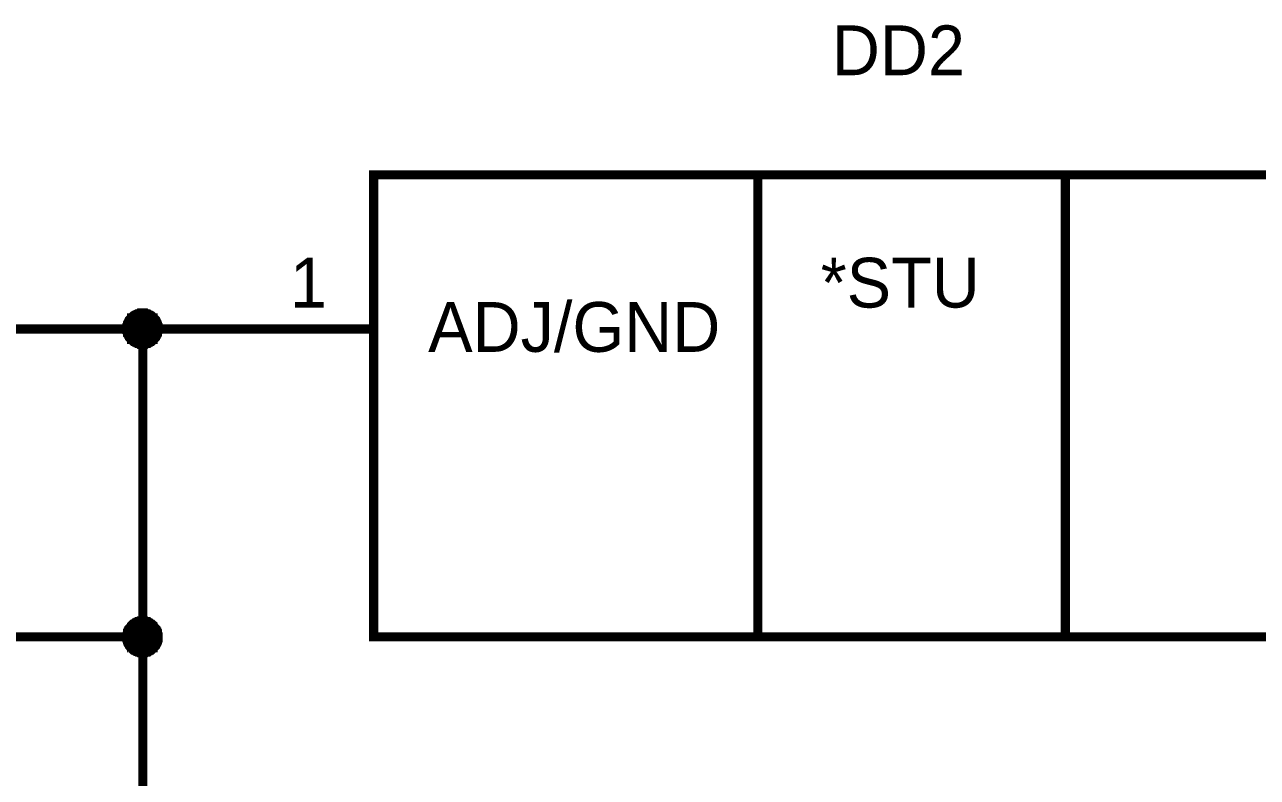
# Model space of a CAD drawing. Header units: millimetres. Extents: x 0 to 841, y 0 to 594.
# Drawn here: x 97.2 to 137.26, y 72.43 to 96.87 of the extents above; entities that cross this region are included whole.
import ezdxf

# ---------------------------------------------------------------- set-up
doc = ezdxf.new("R2010")
doc.units = ezdxf.units.MM
doc.layers.add('Sheet', color=255, linetype='Continuous')

msp = doc.modelspace()

# ---------------------------------------------------------------- linework, layer by layer
at = {"layer": 'Sheet', "const_width": 0.3}
msp.add_lwpolyline([(108.539, 91.993), (143.528, 91.993), (143.528, 76.99), (108.539, 76.99), (108.539, 91.993)], close=True, dxfattribs=at)
at = {"layer": 'Sheet'}
for points, const_width in [([(121.025, 91.993), (121.025, 76.99)], 0.3), ([(131.019, 91.993), (131.019, 76.99)], 0.3), ([(100.521, 86.984), (100.521, 87.007), (100.521, 87.029), (100.521, 87.074), (100.521, 87.097), (100.544, 87.119), (100.544, 87.142), (100.544, 87.164), (100.566, 87.186), (100.566, 87.209), (100.589, 87.231), (100.589, 87.254), (100.611, 87.276), (100.611, 87.299), (100.633, 87.321), (100.656, 87.344), (100.678, 87.344), (100.678, 87.366), (100.701, 87.389), (100.723, 87.411), (100.746, 87.411), (100.768, 87.434), (100.791, 87.434), (100.813, 87.456), (100.836, 87.456), (100.858, 87.478), (100.88, 87.478), (100.903, 87.478), (100.925, 87.501), (100.948, 87.501), (100.993, 87.501), (101.015, 87.501), (101.038, 87.501)], 0.3), ([(100.521, 86.984), (100.521, 87.007), (100.521, 87.029), (100.521, 87.074), (100.521, 87.097), (100.544, 87.119), (100.544, 87.142), (100.544, 87.164), (100.566, 87.186), (100.566, 87.209), (100.589, 87.231), (100.589, 87.254), (100.611, 87.276), (100.611, 87.299), (100.633, 87.321), (100.656, 87.344), (100.678, 87.344), (100.678, 87.366), (100.701, 87.389), (100.723, 87.411), (100.746, 87.411), (100.768, 87.434), (100.791, 87.434), (100.813, 87.456), (100.836, 87.456), (100.858, 87.478), (100.88, 87.478), (100.903, 87.478), (100.925, 87.501), (100.948, 87.501), (100.993, 87.501), (101.015, 87.501), (101.038, 87.501)], 0.3), ([(100.521, 86.984), (100.521, 87.007), (100.521, 87.029), (100.521, 87.074), (100.521, 87.097), (100.544, 87.119), (100.544, 87.142), (100.544, 87.164), (100.566, 87.186), (100.566, 87.209), (100.589, 87.231), (100.589, 87.254), (100.611, 87.276), (100.611, 87.299), (100.633, 87.321), (100.656, 87.344), (100.678, 87.344), (100.678, 87.366), (100.701, 87.389), (100.723, 87.411), (100.746, 87.411), (100.768, 87.434), (100.791, 87.434), (100.813, 87.456), (100.836, 87.456), (100.858, 87.478), (100.88, 87.478), (100.903, 87.478), (100.925, 87.501), (100.948, 87.501), (100.993, 87.501), (101.015, 87.501), (101.038, 87.501)], 0.3), ([(100.521, 86.984), (100.521, 87.007), (100.521, 87.029), (100.521, 87.074), (100.521, 87.097), (100.544, 87.119), (100.544, 87.142), (100.544, 87.164), (100.566, 87.186), (100.566, 87.209), (100.589, 87.231), (100.589, 87.254), (100.611, 87.276), (100.611, 87.299), (100.633, 87.321), (100.656, 87.344), (100.678, 87.344), (100.678, 87.366), (100.701, 87.389), (100.723, 87.411), (100.746, 87.411), (100.768, 87.434), (100.791, 87.434), (100.813, 87.456), (100.836, 87.456), (100.858, 87.478), (100.88, 87.478), (100.903, 87.478), (100.925, 87.501), (100.948, 87.501), (100.993, 87.501), (101.015, 87.501), (101.038, 87.501)], 0.3), ([(100.521, 86.984), (100.521, 87.007), (100.521, 87.029), (100.521, 87.074), (100.521, 87.097), (100.544, 87.119), (100.544, 87.142), (100.544, 87.164), (100.566, 87.186), (100.566, 87.209), (100.589, 87.231), (100.589, 87.254), (100.611, 87.276), (100.611, 87.299), (100.633, 87.321), (100.656, 87.344), (100.678, 87.344), (100.678, 87.366), (100.701, 87.389), (100.723, 87.411), (100.746, 87.411), (100.768, 87.434), (100.791, 87.434), (100.813, 87.456), (100.836, 87.456), (100.858, 87.478), (100.88, 87.478), (100.903, 87.478), (100.925, 87.501), (100.948, 87.501), (100.993, 87.501), (101.015, 87.501), (101.038, 87.501)], 0.0991), ([(100.521, 86.984), (100.521, 87.007), (100.521, 87.029), (100.521, 87.074), (100.521, 87.097), (100.544, 87.119), (100.544, 87.142), (100.544, 87.164), (100.566, 87.186), (100.566, 87.209), (100.589, 87.231), (100.589, 87.254), (100.611, 87.276), (100.611, 87.299), (100.633, 87.321), (100.656, 87.344), (100.678, 87.344), (100.678, 87.366), (100.701, 87.389), (100.723, 87.411), (100.746, 87.411), (100.768, 87.434), (100.791, 87.434), (100.813, 87.456), (100.836, 87.456), (100.858, 87.478), (100.88, 87.478), (100.903, 87.478), (100.925, 87.501), (100.948, 87.501), (100.993, 87.501), (101.015, 87.501), (101.038, 87.501)], 0.0991), ([(100.521, 86.984), (100.521, 87.007), (100.521, 87.029), (100.521, 87.074), (100.521, 87.097), (100.544, 87.119), (100.544, 87.142), (100.544, 87.164), (100.566, 87.186), (100.566, 87.209), (100.589, 87.231), (100.589, 87.254), (100.611, 87.276), (100.611, 87.299), (100.633, 87.321), (100.656, 87.344), (100.678, 87.344), (100.678, 87.366), (100.701, 87.389), (100.723, 87.411), (100.746, 87.411), (100.768, 87.434), (100.791, 87.434), (100.813, 87.456), (100.836, 87.456), (100.858, 87.478), (100.88, 87.478), (100.903, 87.478), (100.925, 87.501), (100.948, 87.501), (100.993, 87.501), (101.015, 87.501), (101.038, 87.501)], 0.0991), ([(100.521, 86.984), (100.521, 87.007), (100.521, 87.029), (100.521, 87.074), (100.521, 87.097), (100.544, 87.119), (100.544, 87.142), (100.544, 87.164), (100.566, 87.186), (100.566, 87.209), (100.589, 87.231), (100.589, 87.254), (100.611, 87.276), (100.611, 87.299), (100.633, 87.321), (100.656, 87.344), (100.678, 87.344), (100.678, 87.366), (100.701, 87.389), (100.723, 87.411), (100.746, 87.411), (100.768, 87.434), (100.791, 87.434), (100.813, 87.456), (100.836, 87.456), (100.858, 87.478), (100.88, 87.478), (100.903, 87.478), (100.925, 87.501), (100.948, 87.501), (100.993, 87.501), (101.015, 87.501), (101.038, 87.501)], 0.0991), ([(101.038, 87.501), (101.038, 87.501)], 0.3), ([(101.038, 87.501), (101.06, 87.501), (101.083, 87.501), (101.105, 87.501), (101.128, 87.501), (101.15, 87.478), (101.172, 87.478), (101.217, 87.478), (101.24, 87.456), (101.24, 87.456), (101.262, 87.434), (101.285, 87.434), (101.307, 87.411), (101.33, 87.411), (101.352, 87.389), (101.375, 87.366), (101.375, 87.344), (101.397, 87.344), (101.419, 87.321), (101.442, 87.299), (101.442, 87.276), (101.464, 87.254), (101.464, 87.231), (101.487, 87.209), (101.487, 87.186), (101.509, 87.164), (101.509, 87.142), (101.509, 87.119), (101.532, 87.097), (101.532, 87.074), (101.532, 87.029), (101.532, 87.007), (101.532, 86.984)], 0.3), ([(101.038, 87.501), (101.038, 87.501)], 0.3), ([(101.038, 87.501), (101.06, 87.501), (101.083, 87.501), (101.105, 87.501), (101.128, 87.501), (101.15, 87.478), (101.172, 87.478), (101.217, 87.478), (101.24, 87.456), (101.24, 87.456), (101.262, 87.434), (101.285, 87.434), (101.307, 87.411), (101.33, 87.411), (101.352, 87.389), (101.375, 87.366), (101.375, 87.344), (101.397, 87.344), (101.419, 87.321), (101.442, 87.299), (101.442, 87.276), (101.464, 87.254), (101.464, 87.231), (101.487, 87.209), (101.487, 87.186), (101.509, 87.164), (101.509, 87.142), (101.509, 87.119), (101.532, 87.097), (101.532, 87.074), (101.532, 87.029), (101.532, 87.007), (101.532, 86.984)], 0.3), ([(101.038, 87.501), (101.038, 87.501)], 0.3), ([(101.038, 87.501), (101.06, 87.501), (101.083, 87.501), (101.105, 87.501), (101.128, 87.501), (101.15, 87.478), (101.172, 87.478), (101.217, 87.478), (101.24, 87.456), (101.24, 87.456), (101.262, 87.434), (101.285, 87.434), (101.307, 87.411), (101.33, 87.411), (101.352, 87.389), (101.375, 87.366), (101.375, 87.344), (101.397, 87.344), (101.419, 87.321), (101.442, 87.299), (101.442, 87.276), (101.464, 87.254), (101.464, 87.231), (101.487, 87.209), (101.487, 87.186), (101.509, 87.164), (101.509, 87.142), (101.509, 87.119), (101.532, 87.097), (101.532, 87.074), (101.532, 87.029), (101.532, 87.007), (101.532, 86.984)], 0.3), ([(101.038, 87.501), (101.038, 87.501)], 0.3), ([(101.038, 87.501), (101.06, 87.501), (101.083, 87.501), (101.105, 87.501), (101.128, 87.501), (101.15, 87.478), (101.172, 87.478), (101.217, 87.478), (101.24, 87.456), (101.24, 87.456), (101.262, 87.434), (101.285, 87.434), (101.307, 87.411), (101.33, 87.411), (101.352, 87.389), (101.375, 87.366), (101.375, 87.344), (101.397, 87.344), (101.419, 87.321), (101.442, 87.299), (101.442, 87.276), (101.464, 87.254), (101.464, 87.231), (101.487, 87.209), (101.487, 87.186), (101.509, 87.164), (101.509, 87.142), (101.509, 87.119), (101.532, 87.097), (101.532, 87.074), (101.532, 87.029), (101.532, 87.007), (101.532, 86.984)], 0.3), ([(101.038, 87.501), (101.038, 87.501)], 0.0991), ([(101.038, 87.501), (101.06, 87.501), (101.083, 87.501), (101.105, 87.501), (101.128, 87.501), (101.15, 87.478), (101.172, 87.478), (101.217, 87.478), (101.24, 87.456), (101.24, 87.456), (101.262, 87.434), (101.285, 87.434), (101.307, 87.411), (101.33, 87.411), (101.352, 87.389), (101.375, 87.366), (101.375, 87.344), (101.397, 87.344), (101.419, 87.321), (101.442, 87.299), (101.442, 87.276), (101.464, 87.254), (101.464, 87.231), (101.487, 87.209), (101.487, 87.186), (101.509, 87.164), (101.509, 87.142), (101.509, 87.119), (101.532, 87.097), (101.532, 87.074), (101.532, 87.029), (101.532, 87.007), (101.532, 86.984)], 0.0991), ([(101.038, 87.501), (101.038, 87.501)], 0.0991), ([(101.038, 87.501), (101.06, 87.501), (101.083, 87.501), (101.105, 87.501), (101.128, 87.501), (101.15, 87.478), (101.172, 87.478), (101.217, 87.478), (101.24, 87.456), (101.24, 87.456), (101.262, 87.434), (101.285, 87.434), (101.307, 87.411), (101.33, 87.411), (101.352, 87.389), (101.375, 87.366), (101.375, 87.344), (101.397, 87.344), (101.419, 87.321), (101.442, 87.299), (101.442, 87.276), (101.464, 87.254), (101.464, 87.231), (101.487, 87.209), (101.487, 87.186), (101.509, 87.164), (101.509, 87.142), (101.509, 87.119), (101.532, 87.097), (101.532, 87.074), (101.532, 87.029), (101.532, 87.007), (101.532, 86.984)], 0.0991), ([(101.038, 87.501), (101.038, 87.501)], 0.0991), ([(101.038, 87.501), (101.06, 87.501), (101.083, 87.501), (101.105, 87.501), (101.128, 87.501), (101.15, 87.478), (101.172, 87.478), (101.217, 87.478), (101.24, 87.456), (101.24, 87.456), (101.262, 87.434), (101.285, 87.434), (101.307, 87.411), (101.33, 87.411), (101.352, 87.389), (101.375, 87.366), (101.375, 87.344), (101.397, 87.344), (101.419, 87.321), (101.442, 87.299), (101.442, 87.276), (101.464, 87.254), (101.464, 87.231), (101.487, 87.209), (101.487, 87.186), (101.509, 87.164), (101.509, 87.142), (101.509, 87.119), (101.532, 87.097), (101.532, 87.074), (101.532, 87.029), (101.532, 87.007), (101.532, 86.984)], 0.0991), ([(101.038, 87.501), (101.038, 87.501)], 0.0991), ([(101.038, 87.501), (101.06, 87.501), (101.083, 87.501), (101.105, 87.501), (101.128, 87.501), (101.15, 87.478), (101.172, 87.478), (101.217, 87.478), (101.24, 87.456), (101.24, 87.456), (101.262, 87.434), (101.285, 87.434), (101.307, 87.411), (101.33, 87.411), (101.352, 87.389), (101.375, 87.366), (101.375, 87.344), (101.397, 87.344), (101.419, 87.321), (101.442, 87.299), (101.442, 87.276), (101.464, 87.254), (101.464, 87.231), (101.487, 87.209), (101.487, 87.186), (101.509, 87.164), (101.509, 87.142), (101.509, 87.119), (101.532, 87.097), (101.532, 87.074), (101.532, 87.029), (101.532, 87.007), (101.532, 86.984)], 0.0991), ([(81.028, 86.984), (101.038, 86.984)], 0.3), ([(101.038, 86.49), (101.015, 86.49), (100.993, 86.49), (100.948, 86.49), (100.925, 86.49), (100.903, 86.513), (100.88, 86.513), (100.858, 86.513), (100.836, 86.535), (100.813, 86.535), (100.791, 86.558), (100.768, 86.558), (100.746, 86.58), (100.723, 86.58), (100.701, 86.603), (100.678, 86.625), (100.678, 86.647), (100.656, 86.647), (100.633, 86.67), (100.611, 86.692), (100.611, 86.715), (100.589, 86.737), (100.589, 86.76), (100.566, 86.782), (100.566, 86.782), (100.544, 86.805), (100.544, 86.85), (100.544, 86.872), (100.521, 86.895), (100.521, 86.917), (100.521, 86.939), (100.521, 86.962), (100.521, 86.984)], 0.3), ([(100.521, 86.984), (100.521, 86.984)], 0.3), ([(101.038, 86.49), (101.015, 86.49), (100.993, 86.49), (100.948, 86.49), (100.925, 86.49), (100.903, 86.513), (100.88, 86.513), (100.858, 86.513), (100.836, 86.535), (100.813, 86.535), (100.791, 86.558), (100.768, 86.558), (100.746, 86.58), (100.723, 86.58), (100.701, 86.603), (100.678, 86.625), (100.678, 86.647), (100.656, 86.647), (100.633, 86.67), (100.611, 86.692), (100.611, 86.715), (100.589, 86.737), (100.589, 86.76), (100.566, 86.782), (100.566, 86.782), (100.544, 86.805), (100.544, 86.85), (100.544, 86.872), (100.521, 86.895), (100.521, 86.917), (100.521, 86.939), (100.521, 86.962), (100.521, 86.984)], 0.3), ([(100.521, 86.984), (100.521, 86.984)], 0.3), ([(101.038, 86.49), (101.015, 86.49), (100.993, 86.49), (100.948, 86.49), (100.925, 86.49), (100.903, 86.513), (100.88, 86.513), (100.858, 86.513), (100.836, 86.535), (100.813, 86.535), (100.791, 86.558), (100.768, 86.558), (100.746, 86.58), (100.723, 86.58), (100.701, 86.603), (100.678, 86.625), (100.678, 86.647), (100.656, 86.647), (100.633, 86.67), (100.611, 86.692), (100.611, 86.715), (100.589, 86.737), (100.589, 86.76), (100.566, 86.782), (100.566, 86.782), (100.544, 86.805), (100.544, 86.85), (100.544, 86.872), (100.521, 86.895), (100.521, 86.917), (100.521, 86.939), (100.521, 86.962), (100.521, 86.984)], 0.3), ([(100.521, 86.984), (100.521, 86.984)], 0.3), ([(101.038, 86.49), (101.015, 86.49), (100.993, 86.49), (100.948, 86.49), (100.925, 86.49), (100.903, 86.513), (100.88, 86.513), (100.858, 86.513), (100.836, 86.535), (100.813, 86.535), (100.791, 86.558), (100.768, 86.558), (100.746, 86.58), (100.723, 86.58), (100.701, 86.603), (100.678, 86.625), (100.678, 86.647), (100.656, 86.647), (100.633, 86.67), (100.611, 86.692), (100.611, 86.715), (100.589, 86.737), (100.589, 86.76), (100.566, 86.782), (100.566, 86.782), (100.544, 86.805), (100.544, 86.85), (100.544, 86.872), (100.521, 86.895), (100.521, 86.917), (100.521, 86.939), (100.521, 86.962), (100.521, 86.984)], 0.3), ([(100.521, 86.984), (100.521, 86.984)], 0.3), ([(101.038, 86.49), (101.015, 86.49), (100.993, 86.49), (100.948, 86.49), (100.925, 86.49), (100.903, 86.513), (100.88, 86.513), (100.858, 86.513), (100.836, 86.535), (100.813, 86.535), (100.791, 86.558), (100.768, 86.558), (100.746, 86.58), (100.723, 86.58), (100.701, 86.603), (100.678, 86.625), (100.678, 86.647), (100.656, 86.647), (100.633, 86.67), (100.611, 86.692), (100.611, 86.715), (100.589, 86.737), (100.589, 86.76), (100.566, 86.782), (100.566, 86.782), (100.544, 86.805), (100.544, 86.85), (100.544, 86.872), (100.521, 86.895), (100.521, 86.917), (100.521, 86.939), (100.521, 86.962), (100.521, 86.984)], 0.0991), ([(100.521, 86.984), (100.521, 86.984)], 0.0991), ([(101.038, 86.49), (101.015, 86.49), (100.993, 86.49), (100.948, 86.49), (100.925, 86.49), (100.903, 86.513), (100.88, 86.513), (100.858, 86.513), (100.836, 86.535), (100.813, 86.535), (100.791, 86.558), (100.768, 86.558), (100.746, 86.58), (100.723, 86.58), (100.701, 86.603), (100.678, 86.625), (100.678, 86.647), (100.656, 86.647), (100.633, 86.67), (100.611, 86.692), (100.611, 86.715), (100.589, 86.737), (100.589, 86.76), (100.566, 86.782), (100.566, 86.782), (100.544, 86.805), (100.544, 86.85), (100.544, 86.872), (100.521, 86.895), (100.521, 86.917), (100.521, 86.939), (100.521, 86.962), (100.521, 86.984)], 0.0991), ([(100.521, 86.984), (100.521, 86.984)], 0.0991), ([(101.038, 86.49), (101.015, 86.49), (100.993, 86.49), (100.948, 86.49), (100.925, 86.49), (100.903, 86.513), (100.88, 86.513), (100.858, 86.513), (100.836, 86.535), (100.813, 86.535), (100.791, 86.558), (100.768, 86.558), (100.746, 86.58), (100.723, 86.58), (100.701, 86.603), (100.678, 86.625), (100.678, 86.647), (100.656, 86.647), (100.633, 86.67), (100.611, 86.692), (100.611, 86.715), (100.589, 86.737), (100.589, 86.76), (100.566, 86.782), (100.566, 86.782), (100.544, 86.805), (100.544, 86.85), (100.544, 86.872), (100.521, 86.895), (100.521, 86.917), (100.521, 86.939), (100.521, 86.962), (100.521, 86.984)], 0.0991), ([(100.521, 86.984), (100.521, 86.984)], 0.0991), ([(101.038, 86.49), (101.015, 86.49), (100.993, 86.49), (100.948, 86.49), (100.925, 86.49), (100.903, 86.513), (100.88, 86.513), (100.858, 86.513), (100.836, 86.535), (100.813, 86.535), (100.791, 86.558), (100.768, 86.558), (100.746, 86.58), (100.723, 86.58), (100.701, 86.603), (100.678, 86.625), (100.678, 86.647), (100.656, 86.647), (100.633, 86.67), (100.611, 86.692), (100.611, 86.715), (100.589, 86.737), (100.589, 86.76), (100.566, 86.782), (100.566, 86.782), (100.544, 86.805), (100.544, 86.85), (100.544, 86.872), (100.521, 86.895), (100.521, 86.917), (100.521, 86.939), (100.521, 86.962), (100.521, 86.984)], 0.0991), ([(100.521, 86.984), (100.521, 86.984)], 0.0991), ([(101.532, 86.984), (101.532, 86.962), (101.532, 86.939), (101.532, 86.917), (101.532, 86.895), (101.509, 86.872), (101.509, 86.85), (101.509, 86.805), (101.487, 86.782), (101.487, 86.782), (101.464, 86.76), (101.464, 86.737), (101.442, 86.715), (101.442, 86.692), (101.419, 86.67), (101.397, 86.647), (101.375, 86.647), (101.375, 86.625), (101.352, 86.603), (101.33, 86.58), (101.307, 86.58), (101.285, 86.558), (101.262, 86.558), (101.24, 86.535), (101.24, 86.535), (101.217, 86.513), (101.172, 86.513), (101.15, 86.513), (101.128, 86.49), (101.105, 86.49), (101.083, 86.49), (101.06, 86.49), (101.038, 86.49)], 0.3), ([(106.023, 86.984), (101.038, 86.984), (101.038, 76.99), (101.038, 49.5), (101.038, 46.985)], 0.3), ([(101.532, 86.984), (101.532, 86.962), (101.532, 86.939), (101.532, 86.917), (101.532, 86.895), (101.509, 86.872), (101.509, 86.85), (101.509, 86.805), (101.487, 86.782), (101.487, 86.782), (101.464, 86.76), (101.464, 86.737), (101.442, 86.715), (101.442, 86.692), (101.419, 86.67), (101.397, 86.647), (101.375, 86.647), (101.375, 86.625), (101.352, 86.603), (101.33, 86.58), (101.307, 86.58), (101.285, 86.558), (101.262, 86.558), (101.24, 86.535), (101.24, 86.535), (101.217, 86.513), (101.172, 86.513), (101.15, 86.513), (101.128, 86.49), (101.105, 86.49), (101.083, 86.49), (101.06, 86.49), (101.038, 86.49)], 0.3), ([(101.532, 86.984), (101.532, 86.962), (101.532, 86.939), (101.532, 86.917), (101.532, 86.895), (101.509, 86.872), (101.509, 86.85), (101.509, 86.805), (101.487, 86.782), (101.487, 86.782), (101.464, 86.76), (101.464, 86.737), (101.442, 86.715), (101.442, 86.692), (101.419, 86.67), (101.397, 86.647), (101.375, 86.647), (101.375, 86.625), (101.352, 86.603), (101.33, 86.58), (101.307, 86.58), (101.285, 86.558), (101.262, 86.558), (101.24, 86.535), (101.24, 86.535), (101.217, 86.513), (101.172, 86.513), (101.15, 86.513), (101.128, 86.49), (101.105, 86.49), (101.083, 86.49), (101.06, 86.49), (101.038, 86.49)], 0.3), ([(101.532, 86.984), (101.532, 86.962), (101.532, 86.939), (101.532, 86.917), (101.532, 86.895), (101.509, 86.872), (101.509, 86.85), (101.509, 86.805), (101.487, 86.782), (101.487, 86.782), (101.464, 86.76), (101.464, 86.737), (101.442, 86.715), (101.442, 86.692), (101.419, 86.67), (101.397, 86.647), (101.375, 86.647), (101.375, 86.625), (101.352, 86.603), (101.33, 86.58), (101.307, 86.58), (101.285, 86.558), (101.262, 86.558), (101.24, 86.535), (101.24, 86.535), (101.217, 86.513), (101.172, 86.513), (101.15, 86.513), (101.128, 86.49), (101.105, 86.49), (101.083, 86.49), (101.06, 86.49), (101.038, 86.49)], 0.3), ([(101.532, 86.984), (101.532, 86.962), (101.532, 86.939), (101.532, 86.917), (101.532, 86.895), (101.509, 86.872), (101.509, 86.85), (101.509, 86.805), (101.487, 86.782), (101.487, 86.782), (101.464, 86.76), (101.464, 86.737), (101.442, 86.715), (101.442, 86.692), (101.419, 86.67), (101.397, 86.647), (101.375, 86.647), (101.375, 86.625), (101.352, 86.603), (101.33, 86.58), (101.307, 86.58), (101.285, 86.558), (101.262, 86.558), (101.24, 86.535), (101.24, 86.535), (101.217, 86.513), (101.172, 86.513), (101.15, 86.513), (101.128, 86.49), (101.105, 86.49), (101.083, 86.49), (101.06, 86.49), (101.038, 86.49)], 0.0991), ([(101.532, 86.984), (101.532, 86.962), (101.532, 86.939), (101.532, 86.917), (101.532, 86.895), (101.509, 86.872), (101.509, 86.85), (101.509, 86.805), (101.487, 86.782), (101.487, 86.782), (101.464, 86.76), (101.464, 86.737), (101.442, 86.715), (101.442, 86.692), (101.419, 86.67), (101.397, 86.647), (101.375, 86.647), (101.375, 86.625), (101.352, 86.603), (101.33, 86.58), (101.307, 86.58), (101.285, 86.558), (101.262, 86.558), (101.24, 86.535), (101.24, 86.535), (101.217, 86.513), (101.172, 86.513), (101.15, 86.513), (101.128, 86.49), (101.105, 86.49), (101.083, 86.49), (101.06, 86.49), (101.038, 86.49)], 0.0991), ([(101.532, 86.984), (101.532, 86.962), (101.532, 86.939), (101.532, 86.917), (101.532, 86.895), (101.509, 86.872), (101.509, 86.85), (101.509, 86.805), (101.487, 86.782), (101.487, 86.782), (101.464, 86.76), (101.464, 86.737), (101.442, 86.715), (101.442, 86.692), (101.419, 86.67), (101.397, 86.647), (101.375, 86.647), (101.375, 86.625), (101.352, 86.603), (101.33, 86.58), (101.307, 86.58), (101.285, 86.558), (101.262, 86.558), (101.24, 86.535), (101.24, 86.535), (101.217, 86.513), (101.172, 86.513), (101.15, 86.513), (101.128, 86.49), (101.105, 86.49), (101.083, 86.49), (101.06, 86.49), (101.038, 86.49)], 0.0991), ([(101.532, 86.984), (101.532, 86.962), (101.532, 86.939), (101.532, 86.917), (101.532, 86.895), (101.509, 86.872), (101.509, 86.85), (101.509, 86.805), (101.487, 86.782), (101.487, 86.782), (101.464, 86.76), (101.464, 86.737), (101.442, 86.715), (101.442, 86.692), (101.419, 86.67), (101.397, 86.647), (101.375, 86.647), (101.375, 86.625), (101.352, 86.603), (101.33, 86.58), (101.307, 86.58), (101.285, 86.558), (101.262, 86.558), (101.24, 86.535), (101.24, 86.535), (101.217, 86.513), (101.172, 86.513), (101.15, 86.513), (101.128, 86.49), (101.105, 86.49), (101.083, 86.49), (101.06, 86.49), (101.038, 86.49)], 0.0991), ([(101.532, 86.984), (101.532, 86.984), (101.532, 86.984), (101.532, 86.984), (101.532, 86.984), (101.532, 86.984), (101.532, 86.984), (101.532, 86.984), (101.532, 86.984), (101.532, 86.984), (101.532, 86.984), (101.532, 86.984), (101.532, 86.984), (101.532, 86.984), (101.532, 86.984), (101.532, 86.984), (101.532, 86.984), (101.532, 86.984), (101.532, 86.984), (101.532, 86.984), (101.532, 86.984), (101.532, 86.984), (101.532, 86.984), (101.532, 86.984), (101.532, 86.984), (101.532, 86.984), (101.532, 86.984), (101.532, 86.984), (101.532, 86.984), (101.532, 86.984), (101.532, 86.984), (101.532, 86.984), (101.532, 86.984)], 0.3), ([(101.532, 86.984), (101.532, 86.984)], 0.3), ([(101.532, 86.984), (101.532, 86.984), (101.532, 86.984), (101.532, 86.984), (101.532, 86.984), (101.532, 86.984), (101.532, 86.984), (101.532, 86.984), (101.532, 86.984), (101.532, 86.984), (101.532, 86.984), (101.532, 86.984), (101.532, 86.984), (101.532, 86.984), (101.532, 86.984), (101.532, 86.984), (101.532, 86.984), (101.532, 86.984), (101.532, 86.984), (101.532, 86.984), (101.532, 86.984), (101.532, 86.984), (101.532, 86.984), (101.532, 86.984), (101.532, 86.984), (101.532, 86.984), (101.532, 86.984), (101.532, 86.984), (101.532, 86.984), (101.532, 86.984), (101.532, 86.984), (101.532, 86.984), (101.532, 86.984)], 0.3), ([(101.532, 86.984), (101.532, 86.984)], 0.3), ([(101.532, 86.984), (101.532, 86.984), (101.532, 86.984), (101.532, 86.984), (101.532, 86.984), (101.532, 86.984), (101.532, 86.984), (101.532, 86.984), (101.532, 86.984), (101.532, 86.984), (101.532, 86.984), (101.532, 86.984), (101.532, 86.984), (101.532, 86.984), (101.532, 86.984), (101.532, 86.984), (101.532, 86.984), (101.532, 86.984), (101.532, 86.984), (101.532, 86.984), (101.532, 86.984), (101.532, 86.984), (101.532, 86.984), (101.532, 86.984), (101.532, 86.984), (101.532, 86.984), (101.532, 86.984), (101.532, 86.984), (101.532, 86.984), (101.532, 86.984), (101.532, 86.984), (101.532, 86.984), (101.532, 86.984)], 0.3), ([(101.532, 86.984), (101.532, 86.984)], 0.3), ([(101.532, 86.984), (101.532, 86.984), (101.532, 86.984), (101.532, 86.984), (101.532, 86.984), (101.532, 86.984), (101.532, 86.984), (101.532, 86.984), (101.532, 86.984), (101.532, 86.984), (101.532, 86.984), (101.532, 86.984), (101.532, 86.984), (101.532, 86.984), (101.532, 86.984), (101.532, 86.984), (101.532, 86.984), (101.532, 86.984), (101.532, 86.984), (101.532, 86.984), (101.532, 86.984), (101.532, 86.984), (101.532, 86.984), (101.532, 86.984), (101.532, 86.984), (101.532, 86.984), (101.532, 86.984), (101.532, 86.984), (101.532, 86.984), (101.532, 86.984), (101.532, 86.984), (101.532, 86.984), (101.532, 86.984)], 0.3), ([(101.532, 86.984), (101.532, 86.984)], 0.3), ([(101.532, 86.984), (101.532, 86.984), (101.532, 86.984), (101.532, 86.984), (101.532, 86.984), (101.532, 86.984), (101.532, 86.984), (101.532, 86.984), (101.532, 86.984), (101.532, 86.984), (101.532, 86.984), (101.532, 86.984), (101.532, 86.984), (101.532, 86.984), (101.532, 86.984), (101.532, 86.984), (101.532, 86.984), (101.532, 86.984), (101.532, 86.984), (101.532, 86.984), (101.532, 86.984), (101.532, 86.984), (101.532, 86.984), (101.532, 86.984), (101.532, 86.984), (101.532, 86.984), (101.532, 86.984), (101.532, 86.984), (101.532, 86.984), (101.532, 86.984), (101.532, 86.984), (101.532, 86.984), (101.532, 86.984)], 0.0991), ([(101.532, 86.984), (101.532, 86.984)], 0.0991), ([(101.532, 86.984), (101.532, 86.984), (101.532, 86.984), (101.532, 86.984), (101.532, 86.984), (101.532, 86.984), (101.532, 86.984), (101.532, 86.984), (101.532, 86.984), (101.532, 86.984), (101.532, 86.984), (101.532, 86.984), (101.532, 86.984), (101.532, 86.984), (101.532, 86.984), (101.532, 86.984), (101.532, 86.984), (101.532, 86.984), (101.532, 86.984), (101.532, 86.984), (101.532, 86.984), (101.532, 86.984), (101.532, 86.984), (101.532, 86.984), (101.532, 86.984), (101.532, 86.984), (101.532, 86.984), (101.532, 86.984), (101.532, 86.984), (101.532, 86.984), (101.532, 86.984), (101.532, 86.984), (101.532, 86.984)], 0.0991), ([(101.532, 86.984), (101.532, 86.984)], 0.0991), ([(101.532, 86.984), (101.532, 86.984), (101.532, 86.984), (101.532, 86.984), (101.532, 86.984), (101.532, 86.984), (101.532, 86.984), (101.532, 86.984), (101.532, 86.984), (101.532, 86.984), (101.532, 86.984), (101.532, 86.984), (101.532, 86.984), (101.532, 86.984), (101.532, 86.984), (101.532, 86.984), (101.532, 86.984), (101.532, 86.984), (101.532, 86.984), (101.532, 86.984), (101.532, 86.984), (101.532, 86.984), (101.532, 86.984), (101.532, 86.984), (101.532, 86.984), (101.532, 86.984), (101.532, 86.984), (101.532, 86.984), (101.532, 86.984), (101.532, 86.984), (101.532, 86.984), (101.532, 86.984), (101.532, 86.984)], 0.0991), ([(101.532, 86.984), (101.532, 86.984)], 0.0991), ([(101.532, 86.984), (101.532, 86.984), (101.532, 86.984), (101.532, 86.984), (101.532, 86.984), (101.532, 86.984), (101.532, 86.984), (101.532, 86.984), (101.532, 86.984), (101.532, 86.984), (101.532, 86.984), (101.532, 86.984), (101.532, 86.984), (101.532, 86.984), (101.532, 86.984), (101.532, 86.984), (101.532, 86.984), (101.532, 86.984), (101.532, 86.984), (101.532, 86.984), (101.532, 86.984), (101.532, 86.984), (101.532, 86.984), (101.532, 86.984), (101.532, 86.984), (101.532, 86.984), (101.532, 86.984), (101.532, 86.984), (101.532, 86.984), (101.532, 86.984), (101.532, 86.984), (101.532, 86.984), (101.532, 86.984)], 0.0991), ([(101.532, 86.984), (101.532, 86.984)], 0.0991), ([(108.539, 86.984), (106.023, 86.984)], 0.3), ([(100.521, 76.99), (100.521, 77.012), (100.521, 77.035), (100.521, 77.057), (100.521, 77.08), (100.544, 77.125), (100.544, 77.147), (100.544, 77.17), (100.566, 77.192), (100.566, 77.215), (100.589, 77.237), (100.589, 77.26), (100.611, 77.282), (100.611, 77.282), (100.633, 77.304), (100.656, 77.327), (100.678, 77.349), (100.678, 77.372), (100.701, 77.394), (100.723, 77.394), (100.746, 77.417), (100.768, 77.439), (100.791, 77.439), (100.813, 77.462), (100.836, 77.462), (100.858, 77.484), (100.88, 77.484), (100.903, 77.484), (100.925, 77.507), (100.948, 77.507), (100.993, 77.507), (101.015, 77.507), (101.038, 77.507)], 0.3), ([(100.521, 76.99), (100.521, 77.012), (100.521, 77.035), (100.521, 77.057), (100.521, 77.08), (100.544, 77.125), (100.544, 77.147), (100.544, 77.17), (100.566, 77.192), (100.566, 77.215), (100.589, 77.237), (100.589, 77.26), (100.611, 77.282), (100.611, 77.282), (100.633, 77.304), (100.656, 77.327), (100.678, 77.349), (100.678, 77.372), (100.701, 77.394), (100.723, 77.394), (100.746, 77.417), (100.768, 77.439), (100.791, 77.439), (100.813, 77.462), (100.836, 77.462), (100.858, 77.484), (100.88, 77.484), (100.903, 77.484), (100.925, 77.507), (100.948, 77.507), (100.993, 77.507), (101.015, 77.507), (101.038, 77.507)], 0.3), ([(100.521, 76.99), (100.521, 77.012), (100.521, 77.035), (100.521, 77.057), (100.521, 77.08), (100.544, 77.125), (100.544, 77.147), (100.544, 77.17), (100.566, 77.192), (100.566, 77.215), (100.589, 77.237), (100.589, 77.26), (100.611, 77.282), (100.611, 77.282), (100.633, 77.304), (100.656, 77.327), (100.678, 77.349), (100.678, 77.372), (100.701, 77.394), (100.723, 77.394), (100.746, 77.417), (100.768, 77.439), (100.791, 77.439), (100.813, 77.462), (100.836, 77.462), (100.858, 77.484), (100.88, 77.484), (100.903, 77.484), (100.925, 77.507), (100.948, 77.507), (100.993, 77.507), (101.015, 77.507), (101.038, 77.507)], 0.3), ([(100.521, 76.99), (100.521, 77.012), (100.521, 77.035), (100.521, 77.057), (100.521, 77.08), (100.544, 77.125), (100.544, 77.147), (100.544, 77.17), (100.566, 77.192), (100.566, 77.215), (100.589, 77.237), (100.589, 77.26), (100.611, 77.282), (100.611, 77.282), (100.633, 77.304), (100.656, 77.327), (100.678, 77.349), (100.678, 77.372), (100.701, 77.394), (100.723, 77.394), (100.746, 77.417), (100.768, 77.439), (100.791, 77.439), (100.813, 77.462), (100.836, 77.462), (100.858, 77.484), (100.88, 77.484), (100.903, 77.484), (100.925, 77.507), (100.948, 77.507), (100.993, 77.507), (101.015, 77.507), (101.038, 77.507)], 0.3), ([(100.521, 76.99), (100.521, 77.012), (100.521, 77.035), (100.521, 77.057), (100.521, 77.08), (100.544, 77.125), (100.544, 77.147), (100.544, 77.17), (100.566, 77.192), (100.566, 77.215), (100.589, 77.237), (100.589, 77.26), (100.611, 77.282), (100.611, 77.282), (100.633, 77.304), (100.656, 77.327), (100.678, 77.349), (100.678, 77.372), (100.701, 77.394), (100.723, 77.394), (100.746, 77.417), (100.768, 77.439), (100.791, 77.439), (100.813, 77.462), (100.836, 77.462), (100.858, 77.484), (100.88, 77.484), (100.903, 77.484), (100.925, 77.507), (100.948, 77.507), (100.993, 77.507), (101.015, 77.507), (101.038, 77.507)], 0.0991), ([(100.521, 76.99), (100.521, 77.012), (100.521, 77.035), (100.521, 77.057), (100.521, 77.08), (100.544, 77.125), (100.544, 77.147), (100.544, 77.17), (100.566, 77.192), (100.566, 77.215), (100.589, 77.237), (100.589, 77.26), (100.611, 77.282), (100.611, 77.282), (100.633, 77.304), (100.656, 77.327), (100.678, 77.349), (100.678, 77.372), (100.701, 77.394), (100.723, 77.394), (100.746, 77.417), (100.768, 77.439), (100.791, 77.439), (100.813, 77.462), (100.836, 77.462), (100.858, 77.484), (100.88, 77.484), (100.903, 77.484), (100.925, 77.507), (100.948, 77.507), (100.993, 77.507), (101.015, 77.507), (101.038, 77.507)], 0.0991), ([(100.521, 76.99), (100.521, 77.012), (100.521, 77.035), (100.521, 77.057), (100.521, 77.08), (100.544, 77.125), (100.544, 77.147), (100.544, 77.17), (100.566, 77.192), (100.566, 77.215), (100.589, 77.237), (100.589, 77.26), (100.611, 77.282), (100.611, 77.282), (100.633, 77.304), (100.656, 77.327), (100.678, 77.349), (100.678, 77.372), (100.701, 77.394), (100.723, 77.394), (100.746, 77.417), (100.768, 77.439), (100.791, 77.439), (100.813, 77.462), (100.836, 77.462), (100.858, 77.484), (100.88, 77.484), (100.903, 77.484), (100.925, 77.507), (100.948, 77.507), (100.993, 77.507), (101.015, 77.507), (101.038, 77.507)], 0.0991), ([(100.521, 76.99), (100.521, 77.012), (100.521, 77.035), (100.521, 77.057), (100.521, 77.08), (100.544, 77.125), (100.544, 77.147), (100.544, 77.17), (100.566, 77.192), (100.566, 77.215), (100.589, 77.237), (100.589, 77.26), (100.611, 77.282), (100.611, 77.282), (100.633, 77.304), (100.656, 77.327), (100.678, 77.349), (100.678, 77.372), (100.701, 77.394), (100.723, 77.394), (100.746, 77.417), (100.768, 77.439), (100.791, 77.439), (100.813, 77.462), (100.836, 77.462), (100.858, 77.484), (100.88, 77.484), (100.903, 77.484), (100.925, 77.507), (100.948, 77.507), (100.993, 77.507), (101.015, 77.507), (101.038, 77.507)], 0.0991), ([(101.038, 77.507), (101.038, 77.507)], 0.3), ([(101.038, 77.507), (101.06, 77.507), (101.083, 77.507), (101.105, 77.507), (101.128, 77.507), (101.15, 77.484), (101.172, 77.484), (101.217, 77.484), (101.24, 77.462), (101.24, 77.462), (101.262, 77.439), (101.285, 77.439), (101.307, 77.417), (101.33, 77.394), (101.352, 77.394), (101.375, 77.372), (101.375, 77.349), (101.397, 77.327), (101.419, 77.304), (101.442, 77.282), (101.442, 77.282), (101.464, 77.26), (101.464, 77.237), (101.487, 77.215), (101.487, 77.192), (101.509, 77.17), (101.509, 77.147), (101.509, 77.125), (101.532, 77.08), (101.532, 77.057), (101.532, 77.035), (101.532, 77.012), (101.532, 76.99)], 0.3), ([(101.038, 77.507), (101.038, 77.507)], 0.3), ([(101.038, 77.507), (101.06, 77.507), (101.083, 77.507), (101.105, 77.507), (101.128, 77.507), (101.15, 77.484), (101.172, 77.484), (101.217, 77.484), (101.24, 77.462), (101.24, 77.462), (101.262, 77.439), (101.285, 77.439), (101.307, 77.417), (101.33, 77.394), (101.352, 77.394), (101.375, 77.372), (101.375, 77.349), (101.397, 77.327), (101.419, 77.304), (101.442, 77.282), (101.442, 77.282), (101.464, 77.26), (101.464, 77.237), (101.487, 77.215), (101.487, 77.192), (101.509, 77.17), (101.509, 77.147), (101.509, 77.125), (101.532, 77.08), (101.532, 77.057), (101.532, 77.035), (101.532, 77.012), (101.532, 76.99)], 0.3), ([(101.038, 77.507), (101.038, 77.507)], 0.3), ([(101.038, 77.507), (101.06, 77.507), (101.083, 77.507), (101.105, 77.507), (101.128, 77.507), (101.15, 77.484), (101.172, 77.484), (101.217, 77.484), (101.24, 77.462), (101.24, 77.462), (101.262, 77.439), (101.285, 77.439), (101.307, 77.417), (101.33, 77.394), (101.352, 77.394), (101.375, 77.372), (101.375, 77.349), (101.397, 77.327), (101.419, 77.304), (101.442, 77.282), (101.442, 77.282), (101.464, 77.26), (101.464, 77.237), (101.487, 77.215), (101.487, 77.192), (101.509, 77.17), (101.509, 77.147), (101.509, 77.125), (101.532, 77.08), (101.532, 77.057), (101.532, 77.035), (101.532, 77.012), (101.532, 76.99)], 0.3), ([(101.038, 77.507), (101.038, 77.507)], 0.3), ([(101.038, 77.507), (101.06, 77.507), (101.083, 77.507), (101.105, 77.507), (101.128, 77.507), (101.15, 77.484), (101.172, 77.484), (101.217, 77.484), (101.24, 77.462), (101.24, 77.462), (101.262, 77.439), (101.285, 77.439), (101.307, 77.417), (101.33, 77.394), (101.352, 77.394), (101.375, 77.372), (101.375, 77.349), (101.397, 77.327), (101.419, 77.304), (101.442, 77.282), (101.442, 77.282), (101.464, 77.26), (101.464, 77.237), (101.487, 77.215), (101.487, 77.192), (101.509, 77.17), (101.509, 77.147), (101.509, 77.125), (101.532, 77.08), (101.532, 77.057), (101.532, 77.035), (101.532, 77.012), (101.532, 76.99)], 0.3), ([(101.038, 77.507), (101.038, 77.507)], 0.0991), ([(101.038, 77.507), (101.06, 77.507), (101.083, 77.507), (101.105, 77.507), (101.128, 77.507), (101.15, 77.484), (101.172, 77.484), (101.217, 77.484), (101.24, 77.462), (101.24, 77.462), (101.262, 77.439), (101.285, 77.439), (101.307, 77.417), (101.33, 77.394), (101.352, 77.394), (101.375, 77.372), (101.375, 77.349), (101.397, 77.327), (101.419, 77.304), (101.442, 77.282), (101.442, 77.282), (101.464, 77.26), (101.464, 77.237), (101.487, 77.215), (101.487, 77.192), (101.509, 77.17), (101.509, 77.147), (101.509, 77.125), (101.532, 77.08), (101.532, 77.057), (101.532, 77.035), (101.532, 77.012), (101.532, 76.99)], 0.0991), ([(101.038, 77.507), (101.038, 77.507)], 0.0991), ([(101.038, 77.507), (101.06, 77.507), (101.083, 77.507), (101.105, 77.507), (101.128, 77.507), (101.15, 77.484), (101.172, 77.484), (101.217, 77.484), (101.24, 77.462), (101.24, 77.462), (101.262, 77.439), (101.285, 77.439), (101.307, 77.417), (101.33, 77.394), (101.352, 77.394), (101.375, 77.372), (101.375, 77.349), (101.397, 77.327), (101.419, 77.304), (101.442, 77.282), (101.442, 77.282), (101.464, 77.26), (101.464, 77.237), (101.487, 77.215), (101.487, 77.192), (101.509, 77.17), (101.509, 77.147), (101.509, 77.125), (101.532, 77.08), (101.532, 77.057), (101.532, 77.035), (101.532, 77.012), (101.532, 76.99)], 0.0991), ([(101.038, 77.507), (101.038, 77.507)], 0.0991), ([(101.038, 77.507), (101.06, 77.507), (101.083, 77.507), (101.105, 77.507), (101.128, 77.507), (101.15, 77.484), (101.172, 77.484), (101.217, 77.484), (101.24, 77.462), (101.24, 77.462), (101.262, 77.439), (101.285, 77.439), (101.307, 77.417), (101.33, 77.394), (101.352, 77.394), (101.375, 77.372), (101.375, 77.349), (101.397, 77.327), (101.419, 77.304), (101.442, 77.282), (101.442, 77.282), (101.464, 77.26), (101.464, 77.237), (101.487, 77.215), (101.487, 77.192), (101.509, 77.17), (101.509, 77.147), (101.509, 77.125), (101.532, 77.08), (101.532, 77.057), (101.532, 77.035), (101.532, 77.012), (101.532, 76.99)], 0.0991), ([(101.038, 77.507), (101.038, 77.507)], 0.0991), ([(101.038, 77.507), (101.06, 77.507), (101.083, 77.507), (101.105, 77.507), (101.128, 77.507), (101.15, 77.484), (101.172, 77.484), (101.217, 77.484), (101.24, 77.462), (101.24, 77.462), (101.262, 77.439), (101.285, 77.439), (101.307, 77.417), (101.33, 77.394), (101.352, 77.394), (101.375, 77.372), (101.375, 77.349), (101.397, 77.327), (101.419, 77.304), (101.442, 77.282), (101.442, 77.282), (101.464, 77.26), (101.464, 77.237), (101.487, 77.215), (101.487, 77.192), (101.509, 77.17), (101.509, 77.147), (101.509, 77.125), (101.532, 77.08), (101.532, 77.057), (101.532, 77.035), (101.532, 77.012), (101.532, 76.99)], 0.0991), ([(81.028, 76.99), (101.038, 76.99)], 0.3), ([(101.038, 76.473), (101.015, 76.473), (100.993, 76.473), (100.948, 76.473), (100.925, 76.473), (100.903, 76.496), (100.88, 76.496), (100.858, 76.496), (100.836, 76.518), (100.813, 76.518), (100.791, 76.541), (100.768, 76.541), (100.746, 76.563), (100.723, 76.563), (100.701, 76.586), (100.678, 76.608), (100.678, 76.631), (100.656, 76.631), (100.633, 76.653), (100.611, 76.676), (100.611, 76.698), (100.589, 76.721), (100.589, 76.743), (100.566, 76.765), (100.566, 76.788), (100.544, 76.81), (100.544, 76.833), (100.544, 76.855), (100.521, 76.878), (100.521, 76.9), (100.521, 76.945), (100.521, 76.968), (100.521, 76.99)], 0.3), ([(100.521, 76.99), (100.521, 76.99)], 0.3), ([(101.038, 76.473), (101.015, 76.473), (100.993, 76.473), (100.948, 76.473), (100.925, 76.473), (100.903, 76.496), (100.88, 76.496), (100.858, 76.496), (100.836, 76.518), (100.813, 76.518), (100.791, 76.541), (100.768, 76.541), (100.746, 76.563), (100.723, 76.563), (100.701, 76.586), (100.678, 76.608), (100.678, 76.631), (100.656, 76.631), (100.633, 76.653), (100.611, 76.676), (100.611, 76.698), (100.589, 76.721), (100.589, 76.743), (100.566, 76.765), (100.566, 76.788), (100.544, 76.81), (100.544, 76.833), (100.544, 76.855), (100.521, 76.878), (100.521, 76.9), (100.521, 76.945), (100.521, 76.968), (100.521, 76.99)], 0.3), ([(100.521, 76.99), (100.521, 76.99)], 0.3), ([(101.038, 76.473), (101.015, 76.473), (100.993, 76.473), (100.948, 76.473), (100.925, 76.473), (100.903, 76.496), (100.88, 76.496), (100.858, 76.496), (100.836, 76.518), (100.813, 76.518), (100.791, 76.541), (100.768, 76.541), (100.746, 76.563), (100.723, 76.563), (100.701, 76.586), (100.678, 76.608), (100.678, 76.631), (100.656, 76.631), (100.633, 76.653), (100.611, 76.676), (100.611, 76.698), (100.589, 76.721), (100.589, 76.743), (100.566, 76.765), (100.566, 76.788), (100.544, 76.81), (100.544, 76.833), (100.544, 76.855), (100.521, 76.878), (100.521, 76.9), (100.521, 76.945), (100.521, 76.968), (100.521, 76.99)], 0.3), ([(100.521, 76.99), (100.521, 76.99)], 0.3), ([(101.038, 76.473), (101.015, 76.473), (100.993, 76.473), (100.948, 76.473), (100.925, 76.473), (100.903, 76.496), (100.88, 76.496), (100.858, 76.496), (100.836, 76.518), (100.813, 76.518), (100.791, 76.541), (100.768, 76.541), (100.746, 76.563), (100.723, 76.563), (100.701, 76.586), (100.678, 76.608), (100.678, 76.631), (100.656, 76.631), (100.633, 76.653), (100.611, 76.676), (100.611, 76.698), (100.589, 76.721), (100.589, 76.743), (100.566, 76.765), (100.566, 76.788), (100.544, 76.81), (100.544, 76.833), (100.544, 76.855), (100.521, 76.878), (100.521, 76.9), (100.521, 76.945), (100.521, 76.968), (100.521, 76.99)], 0.3), ([(100.521, 76.99), (100.521, 76.99)], 0.3), ([(101.038, 76.473), (101.015, 76.473), (100.993, 76.473), (100.948, 76.473), (100.925, 76.473), (100.903, 76.496), (100.88, 76.496), (100.858, 76.496), (100.836, 76.518), (100.813, 76.518), (100.791, 76.541), (100.768, 76.541), (100.746, 76.563), (100.723, 76.563), (100.701, 76.586), (100.678, 76.608), (100.678, 76.631), (100.656, 76.631), (100.633, 76.653), (100.611, 76.676), (100.611, 76.698), (100.589, 76.721), (100.589, 76.743), (100.566, 76.765), (100.566, 76.788), (100.544, 76.81), (100.544, 76.833), (100.544, 76.855), (100.521, 76.878), (100.521, 76.9), (100.521, 76.945), (100.521, 76.968), (100.521, 76.99)], 0.0991), ([(100.521, 76.99), (100.521, 76.99)], 0.0991), ([(101.038, 76.473), (101.015, 76.473), (100.993, 76.473), (100.948, 76.473), (100.925, 76.473), (100.903, 76.496), (100.88, 76.496), (100.858, 76.496), (100.836, 76.518), (100.813, 76.518), (100.791, 76.541), (100.768, 76.541), (100.746, 76.563), (100.723, 76.563), (100.701, 76.586), (100.678, 76.608), (100.678, 76.631), (100.656, 76.631), (100.633, 76.653), (100.611, 76.676), (100.611, 76.698), (100.589, 76.721), (100.589, 76.743), (100.566, 76.765), (100.566, 76.788), (100.544, 76.81), (100.544, 76.833), (100.544, 76.855), (100.521, 76.878), (100.521, 76.9), (100.521, 76.945), (100.521, 76.968), (100.521, 76.99)], 0.0991), ([(100.521, 76.99), (100.521, 76.99)], 0.0991), ([(101.038, 76.473), (101.015, 76.473), (100.993, 76.473), (100.948, 76.473), (100.925, 76.473), (100.903, 76.496), (100.88, 76.496), (100.858, 76.496), (100.836, 76.518), (100.813, 76.518), (100.791, 76.541), (100.768, 76.541), (100.746, 76.563), (100.723, 76.563), (100.701, 76.586), (100.678, 76.608), (100.678, 76.631), (100.656, 76.631), (100.633, 76.653), (100.611, 76.676), (100.611, 76.698), (100.589, 76.721), (100.589, 76.743), (100.566, 76.765), (100.566, 76.788), (100.544, 76.81), (100.544, 76.833), (100.544, 76.855), (100.521, 76.878), (100.521, 76.9), (100.521, 76.945), (100.521, 76.968), (100.521, 76.99)], 0.0991), ([(100.521, 76.99), (100.521, 76.99)], 0.0991), ([(101.038, 76.473), (101.015, 76.473), (100.993, 76.473), (100.948, 76.473), (100.925, 76.473), (100.903, 76.496), (100.88, 76.496), (100.858, 76.496), (100.836, 76.518), (100.813, 76.518), (100.791, 76.541), (100.768, 76.541), (100.746, 76.563), (100.723, 76.563), (100.701, 76.586), (100.678, 76.608), (100.678, 76.631), (100.656, 76.631), (100.633, 76.653), (100.611, 76.676), (100.611, 76.698), (100.589, 76.721), (100.589, 76.743), (100.566, 76.765), (100.566, 76.788), (100.544, 76.81), (100.544, 76.833), (100.544, 76.855), (100.521, 76.878), (100.521, 76.9), (100.521, 76.945), (100.521, 76.968), (100.521, 76.99)], 0.0991), ([(100.521, 76.99), (100.521, 76.99)], 0.0991), ([(101.532, 76.99), (101.532, 76.968), (101.532, 76.945), (101.532, 76.9), (101.532, 76.878), (101.509, 76.855), (101.509, 76.833), (101.509, 76.81), (101.487, 76.788), (101.487, 76.765), (101.464, 76.743), (101.464, 76.721), (101.442, 76.698), (101.442, 76.676), (101.419, 76.653), (101.397, 76.631), (101.375, 76.631), (101.375, 76.608), (101.352, 76.586), (101.33, 76.563), (101.307, 76.563), (101.285, 76.541), (101.262, 76.541), (101.24, 76.518), (101.24, 76.518), (101.217, 76.496), (101.172, 76.496), (101.15, 76.496), (101.128, 76.473), (101.105, 76.473), (101.083, 76.473), (101.06, 76.473), (101.038, 76.473)], 0.3), ([(101.532, 76.99), (101.532, 76.968), (101.532, 76.945), (101.532, 76.9), (101.532, 76.878), (101.509, 76.855), (101.509, 76.833), (101.509, 76.81), (101.487, 76.788), (101.487, 76.765), (101.464, 76.743), (101.464, 76.721), (101.442, 76.698), (101.442, 76.676), (101.419, 76.653), (101.397, 76.631), (101.375, 76.631), (101.375, 76.608), (101.352, 76.586), (101.33, 76.563), (101.307, 76.563), (101.285, 76.541), (101.262, 76.541), (101.24, 76.518), (101.24, 76.518), (101.217, 76.496), (101.172, 76.496), (101.15, 76.496), (101.128, 76.473), (101.105, 76.473), (101.083, 76.473), (101.06, 76.473), (101.038, 76.473)], 0.3), ([(101.532, 76.99), (101.532, 76.968), (101.532, 76.945), (101.532, 76.9), (101.532, 76.878), (101.509, 76.855), (101.509, 76.833), (101.509, 76.81), (101.487, 76.788), (101.487, 76.765), (101.464, 76.743), (101.464, 76.721), (101.442, 76.698), (101.442, 76.676), (101.419, 76.653), (101.397, 76.631), (101.375, 76.631), (101.375, 76.608), (101.352, 76.586), (101.33, 76.563), (101.307, 76.563), (101.285, 76.541), (101.262, 76.541), (101.24, 76.518), (101.24, 76.518), (101.217, 76.496), (101.172, 76.496), (101.15, 76.496), (101.128, 76.473), (101.105, 76.473), (101.083, 76.473), (101.06, 76.473), (101.038, 76.473)], 0.3), ([(101.532, 76.99), (101.532, 76.968), (101.532, 76.945), (101.532, 76.9), (101.532, 76.878), (101.509, 76.855), (101.509, 76.833), (101.509, 76.81), (101.487, 76.788), (101.487, 76.765), (101.464, 76.743), (101.464, 76.721), (101.442, 76.698), (101.442, 76.676), (101.419, 76.653), (101.397, 76.631), (101.375, 76.631), (101.375, 76.608), (101.352, 76.586), (101.33, 76.563), (101.307, 76.563), (101.285, 76.541), (101.262, 76.541), (101.24, 76.518), (101.24, 76.518), (101.217, 76.496), (101.172, 76.496), (101.15, 76.496), (101.128, 76.473), (101.105, 76.473), (101.083, 76.473), (101.06, 76.473), (101.038, 76.473)], 0.3), ([(101.532, 76.99), (101.532, 76.968), (101.532, 76.945), (101.532, 76.9), (101.532, 76.878), (101.509, 76.855), (101.509, 76.833), (101.509, 76.81), (101.487, 76.788), (101.487, 76.765), (101.464, 76.743), (101.464, 76.721), (101.442, 76.698), (101.442, 76.676), (101.419, 76.653), (101.397, 76.631), (101.375, 76.631), (101.375, 76.608), (101.352, 76.586), (101.33, 76.563), (101.307, 76.563), (101.285, 76.541), (101.262, 76.541), (101.24, 76.518), (101.24, 76.518), (101.217, 76.496), (101.172, 76.496), (101.15, 76.496), (101.128, 76.473), (101.105, 76.473), (101.083, 76.473), (101.06, 76.473), (101.038, 76.473)], 0.0991), ([(101.532, 76.99), (101.532, 76.968), (101.532, 76.945), (101.532, 76.9), (101.532, 76.878), (101.509, 76.855), (101.509, 76.833), (101.509, 76.81), (101.487, 76.788), (101.487, 76.765), (101.464, 76.743), (101.464, 76.721), (101.442, 76.698), (101.442, 76.676), (101.419, 76.653), (101.397, 76.631), (101.375, 76.631), (101.375, 76.608), (101.352, 76.586), (101.33, 76.563), (101.307, 76.563), (101.285, 76.541), (101.262, 76.541), (101.24, 76.518), (101.24, 76.518), (101.217, 76.496), (101.172, 76.496), (101.15, 76.496), (101.128, 76.473), (101.105, 76.473), (101.083, 76.473), (101.06, 76.473), (101.038, 76.473)], 0.0991), ([(101.532, 76.99), (101.532, 76.968), (101.532, 76.945), (101.532, 76.9), (101.532, 76.878), (101.509, 76.855), (101.509, 76.833), (101.509, 76.81), (101.487, 76.788), (101.487, 76.765), (101.464, 76.743), (101.464, 76.721), (101.442, 76.698), (101.442, 76.676), (101.419, 76.653), (101.397, 76.631), (101.375, 76.631), (101.375, 76.608), (101.352, 76.586), (101.33, 76.563), (101.307, 76.563), (101.285, 76.541), (101.262, 76.541), (101.24, 76.518), (101.24, 76.518), (101.217, 76.496), (101.172, 76.496), (101.15, 76.496), (101.128, 76.473), (101.105, 76.473), (101.083, 76.473), (101.06, 76.473), (101.038, 76.473)], 0.0991), ([(101.532, 76.99), (101.532, 76.968), (101.532, 76.945), (101.532, 76.9), (101.532, 76.878), (101.509, 76.855), (101.509, 76.833), (101.509, 76.81), (101.487, 76.788), (101.487, 76.765), (101.464, 76.743), (101.464, 76.721), (101.442, 76.698), (101.442, 76.676), (101.419, 76.653), (101.397, 76.631), (101.375, 76.631), (101.375, 76.608), (101.352, 76.586), (101.33, 76.563), (101.307, 76.563), (101.285, 76.541), (101.262, 76.541), (101.24, 76.518), (101.24, 76.518), (101.217, 76.496), (101.172, 76.496), (101.15, 76.496), (101.128, 76.473), (101.105, 76.473), (101.083, 76.473), (101.06, 76.473), (101.038, 76.473)], 0.0991), ([(101.532, 76.99), (101.532, 76.99), (101.532, 76.99), (101.532, 76.99), (101.532, 76.99), (101.532, 76.99), (101.532, 76.99), (101.532, 76.99), (101.532, 76.99), (101.532, 76.99), (101.532, 76.99), (101.532, 76.99), (101.532, 76.99), (101.532, 76.99), (101.532, 76.99), (101.532, 76.99), (101.532, 76.99), (101.532, 76.99), (101.532, 76.99), (101.532, 76.99), (101.532, 76.99), (101.532, 76.99), (101.532, 76.99), (101.532, 76.99), (101.532, 76.99), (101.532, 76.99), (101.532, 76.99), (101.532, 76.99), (101.532, 76.99), (101.532, 76.99), (101.532, 76.99), (101.532, 76.99), (101.532, 76.99)], 0.3), ([(101.532, 76.99), (101.532, 76.99)], 0.3), ([(101.532, 76.99), (101.532, 76.99), (101.532, 76.99), (101.532, 76.99), (101.532, 76.99), (101.532, 76.99), (101.532, 76.99), (101.532, 76.99), (101.532, 76.99), (101.532, 76.99), (101.532, 76.99), (101.532, 76.99), (101.532, 76.99), (101.532, 76.99), (101.532, 76.99), (101.532, 76.99), (101.532, 76.99), (101.532, 76.99), (101.532, 76.99), (101.532, 76.99), (101.532, 76.99), (101.532, 76.99), (101.532, 76.99), (101.532, 76.99), (101.532, 76.99), (101.532, 76.99), (101.532, 76.99), (101.532, 76.99), (101.532, 76.99), (101.532, 76.99), (101.532, 76.99), (101.532, 76.99), (101.532, 76.99)], 0.3), ([(101.532, 76.99), (101.532, 76.99)], 0.3), ([(101.532, 76.99), (101.532, 76.99), (101.532, 76.99), (101.532, 76.99), (101.532, 76.99), (101.532, 76.99), (101.532, 76.99), (101.532, 76.99), (101.532, 76.99), (101.532, 76.99), (101.532, 76.99), (101.532, 76.99), (101.532, 76.99), (101.532, 76.99), (101.532, 76.99), (101.532, 76.99), (101.532, 76.99), (101.532, 76.99), (101.532, 76.99), (101.532, 76.99), (101.532, 76.99), (101.532, 76.99), (101.532, 76.99), (101.532, 76.99), (101.532, 76.99), (101.532, 76.99), (101.532, 76.99), (101.532, 76.99), (101.532, 76.99), (101.532, 76.99), (101.532, 76.99), (101.532, 76.99), (101.532, 76.99)], 0.3), ([(101.532, 76.99), (101.532, 76.99)], 0.3), ([(101.532, 76.99), (101.532, 76.99), (101.532, 76.99), (101.532, 76.99), (101.532, 76.99), (101.532, 76.99), (101.532, 76.99), (101.532, 76.99), (101.532, 76.99), (101.532, 76.99), (101.532, 76.99), (101.532, 76.99), (101.532, 76.99), (101.532, 76.99), (101.532, 76.99), (101.532, 76.99), (101.532, 76.99), (101.532, 76.99), (101.532, 76.99), (101.532, 76.99), (101.532, 76.99), (101.532, 76.99), (101.532, 76.99), (101.532, 76.99), (101.532, 76.99), (101.532, 76.99), (101.532, 76.99), (101.532, 76.99), (101.532, 76.99), (101.532, 76.99), (101.532, 76.99), (101.532, 76.99), (101.532, 76.99)], 0.3), ([(101.532, 76.99), (101.532, 76.99)], 0.3), ([(101.532, 76.99), (101.532, 76.99), (101.532, 76.99), (101.532, 76.99), (101.532, 76.99), (101.532, 76.99), (101.532, 76.99), (101.532, 76.99), (101.532, 76.99), (101.532, 76.99), (101.532, 76.99), (101.532, 76.99), (101.532, 76.99), (101.532, 76.99), (101.532, 76.99), (101.532, 76.99), (101.532, 76.99), (101.532, 76.99), (101.532, 76.99), (101.532, 76.99), (101.532, 76.99), (101.532, 76.99), (101.532, 76.99), (101.532, 76.99), (101.532, 76.99), (101.532, 76.99), (101.532, 76.99), (101.532, 76.99), (101.532, 76.99), (101.532, 76.99), (101.532, 76.99), (101.532, 76.99), (101.532, 76.99)], 0.0991), ([(101.532, 76.99), (101.532, 76.99)], 0.0991), ([(101.532, 76.99), (101.532, 76.99), (101.532, 76.99), (101.532, 76.99), (101.532, 76.99), (101.532, 76.99), (101.532, 76.99), (101.532, 76.99), (101.532, 76.99), (101.532, 76.99), (101.532, 76.99), (101.532, 76.99), (101.532, 76.99), (101.532, 76.99), (101.532, 76.99), (101.532, 76.99), (101.532, 76.99), (101.532, 76.99), (101.532, 76.99), (101.532, 76.99), (101.532, 76.99), (101.532, 76.99), (101.532, 76.99), (101.532, 76.99), (101.532, 76.99), (101.532, 76.99), (101.532, 76.99), (101.532, 76.99), (101.532, 76.99), (101.532, 76.99), (101.532, 76.99), (101.532, 76.99), (101.532, 76.99)], 0.0991), ([(101.532, 76.99), (101.532, 76.99)], 0.0991), ([(101.532, 76.99), (101.532, 76.99), (101.532, 76.99), (101.532, 76.99), (101.532, 76.99), (101.532, 76.99), (101.532, 76.99), (101.532, 76.99), (101.532, 76.99), (101.532, 76.99), (101.532, 76.99), (101.532, 76.99), (101.532, 76.99), (101.532, 76.99), (101.532, 76.99), (101.532, 76.99), (101.532, 76.99), (101.532, 76.99), (101.532, 76.99), (101.532, 76.99), (101.532, 76.99), (101.532, 76.99), (101.532, 76.99), (101.532, 76.99), (101.532, 76.99), (101.532, 76.99), (101.532, 76.99), (101.532, 76.99), (101.532, 76.99), (101.532, 76.99), (101.532, 76.99), (101.532, 76.99), (101.532, 76.99)], 0.0991), ([(101.532, 76.99), (101.532, 76.99)], 0.0991), ([(101.532, 76.99), (101.532, 76.99), (101.532, 76.99), (101.532, 76.99), (101.532, 76.99), (101.532, 76.99), (101.532, 76.99), (101.532, 76.99), (101.532, 76.99), (101.532, 76.99), (101.532, 76.99), (101.532, 76.99), (101.532, 76.99), (101.532, 76.99), (101.532, 76.99), (101.532, 76.99), (101.532, 76.99), (101.532, 76.99), (101.532, 76.99), (101.532, 76.99), (101.532, 76.99), (101.532, 76.99), (101.532, 76.99), (101.532, 76.99), (101.532, 76.99), (101.532, 76.99), (101.532, 76.99), (101.532, 76.99), (101.532, 76.99), (101.532, 76.99), (101.532, 76.99), (101.532, 76.99), (101.532, 76.99)], 0.0991), ([(101.532, 76.99), (101.532, 76.99)], 0.0991)]:
    msp.add_lwpolyline(points, dxfattribs=dict(at, const_width=const_width))
at = {"layer": 'Sheet', "const_width": 0.508}
for points in [[(100.746, 87, 1), (101.254, 87, 1)], [(100.746, 77, 1), (101.254, 77, 1)]]:
    msp.add_lwpolyline(points, format="xyb", close=True, dxfattribs=at)

# ---------------------------------------------------------------- texts
at = {"layer": 'Sheet'}
for s, height, p in [('DD2', 1.6171, (123.428, 95.227)), ('1', 1.617, (105.821, 87.681)), ('*STU', 1.6171, (123.069, 87.681)), ('ADJ/GND', 1.6171, (110.313, 86.243))]:
    msp.add_text(s, height=height, dxfattribs=at).set_placement(p)

doc.saveas('drawing.dxf')
